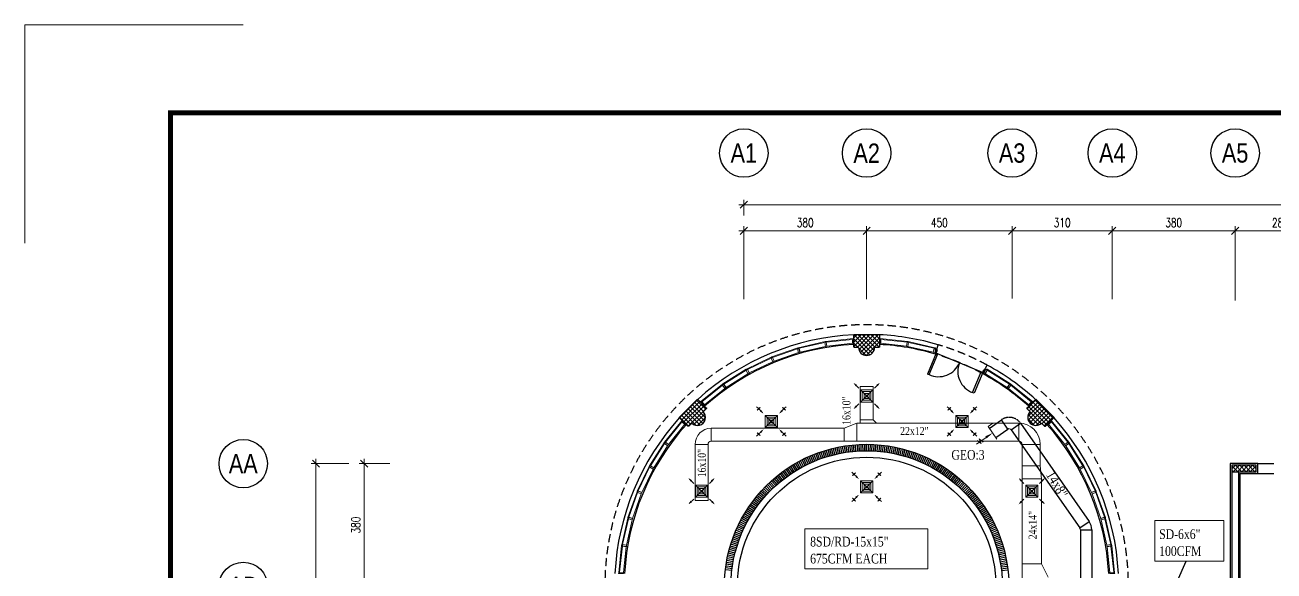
# Model space of a CAD drawing. Extents: x 278386 to 404536, y 8015 to 97114.
# Drawn here: x 278386 to 317031, y 80211 to 97114 of the extents above; entities that cross this region are included whole.
import ezdxf
from ezdxf.enums import TextEntityAlignment as Align

# ---------------------------------------------------------------- set-up
doc = ezdxf.new("R2010")
doc.units = 0
doc.header["$LTSCALE"] = 2
doc.header["$MEASUREMENT"] = 0
for name, pattern in [('1-BLOCK-A_FLOOR PLAN$0$HIDDEN', [0.375, 0.25, -0.125]), ('1-BLOCK-A_FLOOR PLAN$0$HIDDEN2', [0.1875, 0.125, -0.0625]), ('HIDDEN', [0.375, 0.25, -0.125])]:
    doc.linetypes.add(name, pattern=pattern)
doc.layers.get('0').update_dxf_attribs({"color": 1})
for name, color, linetype, lineweight in [('-D', 2, 'Continuous', 13), ('-DT', 4, 'Continuous', 13), ('1-BLOCK-A_FLOOR PLAN$0$AXDIM', 1, 'Continuous', 13), ('1-BLOCK-A_FLOOR PLAN$0$WINDOW', 1, 'Continuous', 13), ('ac duct1', 50, 'Continuous', 13)]:
    doc.layers.add(name, color=color, linetype=linetype, lineweight=lineweight)
for name, color, linetype in [('1-BLOCK-A_FLOOR PLAN$0$ANNOBJ', 1, 'Continuous'), ('1-BLOCK-A_FLOOR PLAN$0$ARCH', 1, '1-BLOCK-A_FLOOR PLAN$0$HIDDEN2'), ('1-BLOCK-A_FLOOR PLAN$0$AXIS-NOS', 1, 'Continuous'), ('1-BLOCK-A_FLOOR PLAN$0$CLADDING', 1, 'Continuous'), ('1-BLOCK-A_FLOOR PLAN$0$COL-HAT', 1, 'Continuous'), ('1-BLOCK-A_FLOOR PLAN$0$COLUMN', 1, 'Continuous'), ('1-BLOCK-A_FLOOR PLAN$0$DOOR', 1, 'Continuous'), ('1-BLOCK-A_FLOOR PLAN$0$PIPING', 1, 'Continuous'), ('1-BLOCK-A_FLOOR PLAN$0$TITLE', 1, 'Continuous'), ('1-BLOCK-A_FLOOR PLAN$0$WALL', 1, 'Continuous'), ('ex text', 93, 'Continuous'), ('ext', 93, 'Continuous'), ('TITLE-A$0$-ABC', 1, 'Continuous')]:
    doc.layers.add(name, color=color, linetype=linetype)
doc.styles.add('1-BLOCK-A_FLOOR PLAN$0$ARIAL', font='arial.ttf', dxfattribs={"width": 0.8})
doc.styles.add('1-BLOCK-A_FLOOR PLAN$0$DIMTEXT', font='romans.shx', dxfattribs={"width": 0.75})
doc.styles.add('1-BLOCK-A_FLOOR PLAN$0$TITLE', font='arial.ttf')
doc.styles.add('DIMTEXT', font='romans.shx', dxfattribs={"width": 0.75})
doc.styles.add('IBA', font='romantic.ttf', dxfattribs={"width": 0.8, "height": 0.3})
doc.styles.add('manohar', font='romantic.ttf', dxfattribs={"width": 0.8, "height": 0.25})
doc.dimstyles.new('LEADER', dxfattribs={"dimscale": 0.2, "dimtxt": 1.8, "dimasz": 2, "dimexe": 2, "dimexo": 1.5, "dimgap": 1, "dimtad": 1, "dimlfac": 100, "dimzin": 13, "dimdsep": 46, "dimtxsty": 'DIMTEXT', "dimcen": 1.5, "dimdle": 2, "dimclrd": 4, "dimclre": 256, "dimclrt": 4, "dimadec": 0, "dimazin": 0, "dimtfac": 1, "dimtix": 1, "dimtmove": 2, "dimatfit": 0, "dimfxl": 2, "dimtolj": 1, "dimtzin": 13, "dimarcsym": 0})
pattern_1 = [(45, (-200, -4), (-0.06629126, 0.06629126), []), (135, (-200, -4), (-0.06629126, -0.06629126), [])]

# ---------------------------------------------------------------- blocks, each defined once
blk = doc.blocks.new('RA')
for p, q in [((-2, 0), (-5, 0)), ((-4.32, -0.67), (-3.95, 0.58)), ((-3.95, 0.58), (-3.66, -0.68)), ((-3.66, -0.68), (-3.32, 0.56))]:
    blk.add_line(p, q)
blk.add_solid([(-2, 0.33), (-2, -0.33), (0, 0)])
blk = doc.blocks.new('A$C5D7019D5')
at = {"layer": '-DT'}
blk.add_lwpolyline([(-0.199, 0), (0.199, 0), (0.199, 0.152)], dxfattribs=at)
at = {"layer": '-DT', "xscale": 0.1000000000000014, "yscale": 0.1000000000000014, "zscale": 0.1000000000000014, "rotation": 90}
blk.add_blockref('RA', (0, 0), dxfattribs=at)
blk = doc.blocks.new('1-BLOCK-A_FLOOR PLAN$0$GRID')
at = {"layer": '1-BLOCK-A_FLOOR PLAN$0$AXIS-NOS', "linetype": 'Continuous'}
blk.add_circle((0, 0), 5, dxfattribs=at)
at = {"layer": '1-BLOCK-A_FLOOR PLAN$0$AXIS-NOS', "linetype": 'Continuous', "style": '1-BLOCK-A_FLOOR PLAN$0$ARIAL', "width": 0.8}
blk.add_attdef('GRID', text='', height=4, dxfattribs=at).set_placement((0, 0), align=Align.MIDDLE)
blk = doc.blocks.new('1-BLOCK-A_FLOOR PLAN$0$ALUM2')
at = {"layer": '1-BLOCK-A_FLOOR PLAN$0$WINDOW'}
for points in [[(0, -0.01), (0.025, -0.01), (0.025, -0.025), (0.15, -0.025), (0.15, 0.025), (0.025, 0.025), (0.025, 0.01), (0, 0.01, -0.284755)], [(0.005, -0.007), (0.028, -0.007), (0.028, -0.022), (0.147, -0.022), (0.147, 0.022), (0.028, 0.022), (0.028, 0.007), (0.005, 0.007, -0.163471)]]:
    blk.add_lwpolyline(points, format="xyb", close=True, dxfattribs=at)
blk = doc.blocks.new('1-BLOCK-A_FLOOR PLAN$0$A$C5C8F3BB1')
at = {"layer": '1-BLOCK-A_FLOOR PLAN$0$WINDOW', "color": 9}
for p, q in [((-0.02, 0.073), (-0.869, -0.019, 0)), ((-0.041, 0.047), (-0.849, -0.041, 0)), ((0, 0.074), (-0.02, 0.073)), ((-1.733, -0.215, 0), (-2.533, -0.494)), ((-1.741, -0.243, 0), (-2.509, -0.512)), ((-1.707, -0.359, 0), (-2.463, -0.623)), ((-0.888, -0.022, 0), (-1.714, -0.209, 0)), ((-0.899, -0.049, 0), (-1.693, -0.229, 0)), ((-0.879, -0.169, 0), (-1.659, -0.346, 0)), ((-0.028, -0.074), (-0.829, -0.16, 0)), ((-3.314, -0.869, 0), (-2.551, -0.502)), ((-3.289, -0.884, 0), (-2.555, -0.531)), ((-3.23, -0.99, 0), (-2.509, -0.642)), ((-4.048, -1.33, 0), (-3.332, -0.879, 0)), ((-4.021, -1.342, 0), (-3.332, -0.908, 0)), ((-3.951, -1.441, 0), (-3.274, -1.014, 0)), ((-4.729, -1.877), (-4.064, -1.342, 0)), ((-4.696, -1.881), (-4.062, -1.371, 0)), ((-4.62, -1.975), (-3.992, -1.47, 0))]:
    blk.add_line(p, q, dxfattribs=at)
for points in [[(0, -0.074), (-0.034, -0.077), (-0.041, 0.048), (-0.019, 0.048), (-0.02, 0.073, 0.284755), (0, 0.074)], [(-0.003, -0.072), (-0.031, -0.074), (-0.038, 0.045), (-0.015, 0.045), (-0.017, 0.069, 0.160103), (-0.003, 0.069)], [(-4.639, -1.995), (-4.613, -1.974), (-4.696, -1.88), (-4.713, -1.895), (-4.729, -1.877, -0.284755), (-4.744, -1.89)], [(-4.639, -1.991), (-4.617, -1.973), (-4.697, -1.885), (-4.713, -1.9), (-4.728, -1.882, -0.160103), (-4.739, -1.892)]]:
    blk.add_lwpolyline(points, format="xyb", close=True, dxfattribs=at)
for p, rotation in [((-1.724, -0.212, 0), 286.0501659813393), ((-0.878, -0.02, 0), 279.6088312070898), ((-2.542, -0.498), 292.494466395977)]:
    blk.add_blockref('1-BLOCK-A_FLOOR PLAN$0$ALUM2', p, dxfattribs=dict(at, rotation=rotation))
at = {"layer": '1-BLOCK-A_FLOOR PLAN$0$WINDOW', "color": 9, "xscale": -1}
for p, rotation in [((-3.323, -0.874, 0), 118.9387668106152), ((-4.056, -1.336, 0), 125.3801015848677)]:
    blk.add_blockref('1-BLOCK-A_FLOOR PLAN$0$ALUM2', p, dxfattribs=dict(at, rotation=rotation))
blk = doc.blocks.new('1-BLOCK-A_FLOOR PLAN$0$_Oblique')
at = {"color": 0, "linetype": 'ByBlock', "lineweight": -2}
blk.add_line((-0.5, -0.5), (0.5, 0.5), dxfattribs=at)
blk = doc.blocks.new('1-BLOCK-A_FLOOR PLAN', base_point=(138.43, 17.087))
at = {"layer": '1-BLOCK-A_FLOOR PLAN$0$COL-HAT'}
h = blk.add_hatch(dxfattribs=at)
h.set_pattern_fill('ANSI37', color=8, scale=0.75, style=0)
h.set_pattern_definition(pattern_1)
h.paths.add_polyline_path([(40.1, 94.3), (40.1, 93.92, 0.414214), (40.12, 93.9), (40.249, 93.9, 1), (40.749, 93.9), (40.88, 93.9, 0.414214), (40.9, 93.92), (40.9, 94.3)])
h = blk.add_hatch(dxfattribs=at)
h.set_pattern_fill('ANSI37', color=8, scale=0.75, style=0)
h.set_pattern_definition(pattern_1)
h.paths.add_polyline_path([(34.701, 91.733), (34.969, 91.464, 0.414214), (34.998, 91.464), (35.089, 91.556, 1), (35.443, 91.909), (35.536, 92.001, 0.414214), (35.536, 92.03), (35.267, 92.299)])
h = blk.add_hatch(dxfattribs=at)
h.set_pattern_fill('ANSI37', color=8, scale=0.75, style=0)
h.set_pattern_definition(pattern_1)
h.paths.add_polyline_path([(45.733, 92.299), (45.464, 92.03, 0.414214), (45.464, 92.001), (45.557, 91.909, 1), (45.911, 91.556), (46.002, 91.464, 0.414214), (46.031, 91.464), (46.299, 91.733)])
h = blk.add_hatch(dxfattribs=at)
h.set_pattern_fill('ANSI37', color=8, scale=0.75, style=0)
h.set_pattern_definition([(45, (51.8, 90.05), (-0.066291, 0.066291), []), (135, (51.8, 90.05), (-0.066291, -0.066291), [])])
h.paths.add_polyline_path([(51.8, 90.25), (51.8, 90.05), (52.55, 90.05), (52.55, 90.2), (52.55, 90.25)])
at = {"layer": '1-BLOCK-A_FLOOR PLAN$0$ANNOBJ', "color": 8}
blk.add_line((40.9, 94.174), (40.92, 94.173), dxfattribs=at)
at = {"layer": '1-BLOCK-A_FLOOR PLAN$0$ARCH', "color": 8, "linetype": '1-BLOCK-A_FLOOR PLAN$0$HIDDEN'}
for p, q in [((52.6, 90.3), (58.8, 90.3)), ((52.6, 90), (58.8, 90))]:
    blk.add_line(p, q, dxfattribs=at)
at = {"layer": '1-BLOCK-A_FLOOR PLAN$0$ARCH', "color": 8, "linetype": '1-BLOCK-A_FLOOR PLAN$0$HIDDEN2'}
blk.add_arc((40.5, 86.5), 8.1, 1.4149, 268.5851, dxfattribs=at)
at = {"layer": '1-BLOCK-A_FLOOR PLAN$0$AXDIM', "color": 9, "true_color": 0xbababa}
for p, q in [((90.05, 98.317), (36.55, 98.317)), ((36.7, 97.979), (36.7, 98.467)), ((36.7, 95.394), (36.7, 97.654)), ((40.5, 95.394), (40.5, 97.654)), ((40.5, 95.414), (40.5, 97.654)), ((45, 95.414), (45, 97.654)), ((45, 95.619), (45, 97.654)), ((48.1, 95.394), (48.1, 97.654)), ((48.1, 95.394), (48.1, 97.654)), ((51.9, 95.566), (51.9, 97.654)), ((51.9, 95.352), (51.9, 97.654))]:
    blk.add_line(p, q, dxfattribs=at)
at = {"layer": '1-BLOCK-A_FLOOR PLAN$0$AXDIM', "color": 8}
for p, q in [((36.55, 97.504), (40.65, 97.504)), ((40.35, 97.504), (45.15, 97.504)), ((44.85, 97.504), (48.25, 97.504)), ((47.95, 97.504), (52.05, 97.504)), ((51.75, 97.504), (54.85, 97.504)), ((23.462, 21.75), (23.462, 90.45)), ((24.953, 86.35), (24.953, 90.45)), ((24.478, 90.3), (23.312, 90.3)), ((25.744, 90.3), (24.803, 90.3))]:
    blk.add_line(p, q, dxfattribs=at)
at = {"layer": '1-BLOCK-A_FLOOR PLAN$0$CLADDING', "color": 8}
for p, q in [((42.626, 93.692), (42.711, 93.98)), ((44.083, 93.089), (44.226, 93.353)), ((51.75, 90.3), (51.75, 86.7)), ((52.05, 90), (52.05, 86.7))]:
    blk.add_line(p, q, dxfattribs=at)
blk.add_lwpolyline([(52.05, 90), (52.6, 90), (52.6, 90.25), (52.6, 90.25), (52.6, 90.3), (51.75, 90.3)], dxfattribs=at)
for radius, start, end in [(7.8, 92.9394, 132.0612), (7.5, 93.0571, 131.9451), (7.8, 73.5331, 87.0606), (7.5, 73.5331, 86.9429), (7.8, 47.9388, 61.4653), (7.5, 48.0549, 61.4653), (7.8, 137.9401, 177.0607), (7.8, 2.9393, 42.0599), (7.5, 138.0593, 176.943), (7.5, 3.057, 41.9407)]:
    blk.add_arc((40.5, 86.5), radius, start, end, dxfattribs=at)
at = {"layer": '1-BLOCK-A_FLOOR PLAN$0$CLADDING', "color": 8, "linetype": '1-BLOCK-A_FLOOR PLAN$0$HIDDEN2'}
for radius in [7.8, 7.5]:
    blk.add_arc((40.5, 86.5), radius, 61.4653, 73.5331, dxfattribs=at)
at = {"layer": '1-BLOCK-A_FLOOR PLAN$0$COLUMN', "color": 8}
for points in [[(40.249, 93.9), (40.12, 93.9, -0.414214), (40.1, 93.92), (40.1, 94.3), (40.9, 94.3), (40.9, 93.92, -0.414214), (40.88, 93.9), (40.749, 93.9)], [(35.089, 91.556), (34.998, 91.464, -0.414214), (34.969, 91.464), (34.701, 91.733), (35.267, 92.299), (35.536, 92.03, -0.414214), (35.536, 92.001), (35.443, 91.909)], [(45.911, 91.556), (46.002, 91.464, 0.414214), (46.031, 91.464), (46.299, 91.733), (45.733, 92.299), (45.464, 92.03, 0.414214), (45.464, 92.001), (45.557, 91.909)]]:
    blk.add_lwpolyline(points, format="xyb", dxfattribs=at)
blk.add_lwpolyline([(51.8, 90.25), (51.8, 90.05), (52.55, 90.05), (52.55, 90.2), (52.55, 90.2), (52.55, 90.25), (51.8, 90.25)], dxfattribs=at)
for centre, start, end in [((40.499, 93.9), 180, 0), ((35.266, 91.732), 224.9622, 44.9622), ((45.734, 91.732), 135.0378, 315.0378)]:
    blk.add_arc(centre, 0.25, start, end, dxfattribs=at)
at = {"layer": '1-BLOCK-A_FLOOR PLAN$0$DOOR', "color": 8}
blk.add_line((42.608, 93.741, 0), (44.13, 93.111, 0), dxfattribs=at)
for points in [[(42.701, 93.703), (42.654, 93.722), (42.386, 93.075), (42.433, 93.056), (42.701, 93.703)], [(42.608, 93.741), (42.654, 93.722), (42.693, 93.814), (42.635, 93.838)], [(44.046, 93.146), (44.092, 93.126), (43.824, 92.48), (43.778, 92.499), (44.046, 93.146)], [(44.13, 93.11), (44.092, 93.126), (44.13, 93.219), (44.179, 93.199)]]:
    blk.add_lwpolyline(points, dxfattribs=at)
for centre, start, end in [((42.726, 93.692, 0), 245.2053, 337.4992), ((44.02, 93.156, 0), 157.4992, 249.7931)]:
    blk.add_arc(centre, 0.7, start, end, dxfattribs=at)
at = {"layer": '1-BLOCK-A_FLOOR PLAN$0$PIPING', "color": 8}
for p, q in [((39.735, 90.63), (39.698, 90.826)), ((39.789, 90.639), (39.755, 90.836)), ((39.843, 90.648), (39.812, 90.846)), ((39.897, 90.657), (39.869, 90.854)), ((39.952, 90.664), (39.926, 90.862)), ((40.006, 90.671), (39.983, 90.87)), ((40.061, 90.677), (40.04, 90.876)), ((40.116, 90.682), (40.097, 90.882)), ((40.17, 90.687), (40.155, 90.886)), ((40.225, 90.691), (40.212, 90.891)), ((40.28, 90.694), (40.27, 90.894)), ((40.335, 90.697), (40.327, 90.897)), ((40.39, 90.699), (40.385, 90.898)), ((40.445, 90.7), (40.442, 90.9)), ((40.5, 90.7), (40.5, 90.9)), ((40.555, 90.7), (40.558, 90.9)), ((40.61, 90.699), (40.615, 90.898)), ((40.665, 90.697), (40.673, 90.897)), ((40.72, 90.694), (40.73, 90.894)), ((40.775, 90.691), (40.788, 90.891)), ((40.83, 90.687), (40.845, 90.886)), ((40.884, 90.682), (40.903, 90.882)), ((40.939, 90.677), (40.96, 90.876)), ((40.994, 90.671), (41.017, 90.87)), ((41.048, 90.664), (41.074, 90.862)), ((41.103, 90.657), (41.131, 90.854)), ((41.157, 90.648), (41.188, 90.846)), ((41.211, 90.639), (41.245, 90.836)), ((41.265, 90.63), (41.302, 90.826)), ((38.642, 90.267), (38.554, 90.446)), ((38.692, 90.291), (38.606, 90.471)), ((38.742, 90.314), (38.658, 90.496)), ((38.792, 90.337), (38.71, 90.52)), ((38.842, 90.359), (38.763, 90.543)), ((38.893, 90.38), (38.816, 90.565)), ((38.944, 90.401), (38.87, 90.587)), ((38.995, 90.421), (38.923, 90.608)), ((39.046, 90.44), (38.977, 90.628)), ((39.098, 90.459), (39.031, 90.648)), ((39.15, 90.477), (39.086, 90.666)), ((39.202, 90.494), (39.14, 90.685)), ((39.255, 90.511), (39.195, 90.702)), ((39.307, 90.527), (39.25, 90.719)), ((39.36, 90.542), (39.306, 90.735)), ((39.413, 90.557), (39.361, 90.75)), ((39.466, 90.571), (39.417, 90.765)), ((39.52, 90.584), (39.473, 90.778)), ((39.573, 90.596), (39.529, 90.792)), ((39.627, 90.608), (39.585, 90.804)), ((39.681, 90.619), (39.642, 90.815)), ((41.319, 90.619), (41.358, 90.815)), ((41.373, 90.608), (41.415, 90.804)), ((41.427, 90.596), (41.471, 90.792)), ((41.48, 90.584), (41.527, 90.778)), ((41.534, 90.571), (41.583, 90.765)), ((41.587, 90.557), (41.639, 90.75)), ((41.64, 90.542), (41.694, 90.735)), ((41.693, 90.527), (41.75, 90.719)), ((41.745, 90.511), (41.805, 90.702)), ((41.798, 90.494), (41.86, 90.685)), ((41.85, 90.477), (41.914, 90.666)), ((41.902, 90.459), (41.969, 90.648)), ((41.954, 90.44), (42.023, 90.628)), ((42.005, 90.421), (42.077, 90.608)), ((42.056, 90.401), (42.13, 90.587)), ((42.107, 90.38), (42.184, 90.565)), ((42.158, 90.359), (42.237, 90.543)), ((42.208, 90.337), (42.29, 90.52)), ((42.258, 90.314), (42.342, 90.496)), ((42.308, 90.291), (42.394, 90.471)), ((42.358, 90.267), (42.446, 90.446)), ((38.031, 89.898), (37.914, 90.06)), ((38.076, 89.93), (37.961, 90.093)), ((38.121, 89.961), (38.008, 90.126)), ((38.167, 89.992), (38.055, 90.158)), ((38.213, 90.022), (38.104, 90.19)), ((38.259, 90.052), (38.152, 90.221)), ((38.306, 90.081), (38.201, 90.252)), ((38.353, 90.11), (38.25, 90.281)), ((38.4, 90.137), (38.3, 90.311)), ((38.448, 90.164), (38.35, 90.339)), ((38.496, 90.191), (38.401, 90.367)), ((38.544, 90.217), (38.451, 90.394)), ((38.593, 90.242), (38.502, 90.42)), ((42.407, 90.242), (42.498, 90.42)), ((42.456, 90.217), (42.549, 90.394)), ((42.504, 90.191), (42.599, 90.367)), ((42.552, 90.164), (42.65, 90.339)), ((42.6, 90.137), (42.7, 90.311)), ((42.647, 90.11), (42.75, 90.281)), ((42.694, 90.081), (42.799, 90.252)), ((42.741, 90.052), (42.848, 90.221)), ((42.787, 90.022), (42.896, 90.19)), ((42.833, 89.992), (42.945, 90.158)), ((42.879, 89.961), (42.992, 90.126)), ((42.924, 89.93), (43.039, 90.093)), ((42.969, 89.898), (43.086, 90.06)), ((37.609, 89.547), (37.471, 89.692)), ((37.649, 89.584), (37.513, 89.731)), ((37.69, 89.621), (37.556, 89.77)), ((37.731, 89.658), (37.599, 89.808)), ((37.772, 89.694), (37.642, 89.846)), ((37.814, 89.729), (37.686, 89.883)), ((37.857, 89.764), (37.731, 89.919)), ((37.9, 89.798), (37.776, 89.955)), ((37.943, 89.832), (37.821, 89.991)), ((37.987, 89.865), (37.867, 90.026)), ((43.013, 89.865), (43.133, 90.026)), ((43.057, 89.832), (43.179, 89.991)), ((43.1, 89.798), (43.224, 89.955)), ((43.143, 89.764), (43.269, 89.919)), ((43.186, 89.729), (43.314, 89.883)), ((43.228, 89.694), (43.358, 89.846)), ((43.269, 89.658), (43.401, 89.808)), ((43.31, 89.621), (43.444, 89.77)), ((43.351, 89.584), (43.487, 89.731)), ((43.391, 89.547), (43.529, 89.692)), ((37.271, 89.186), (37.117, 89.314)), ((37.306, 89.228), (37.154, 89.358)), ((37.342, 89.269), (37.192, 89.401)), ((37.379, 89.31), (37.23, 89.444)), ((37.416, 89.351), (37.269, 89.487)), ((37.453, 89.391), (37.308, 89.529)), ((37.492, 89.431), (37.348, 89.57)), ((37.53, 89.47), (37.389, 89.611)), ((37.569, 89.508), (37.43, 89.652)), ((43.431, 89.508), (43.57, 89.652)), ((43.47, 89.47), (43.611, 89.611)), ((43.508, 89.431), (43.652, 89.57)), ((43.547, 89.391), (43.692, 89.529)), ((43.584, 89.351), (43.731, 89.487)), ((43.621, 89.31), (43.77, 89.444)), ((43.658, 89.269), (43.808, 89.401)), ((43.694, 89.228), (43.846, 89.358)), ((43.729, 89.186), (43.883, 89.314)), ((36.978, 88.787), (36.81, 88.896)), ((37.008, 88.833), (36.842, 88.945)), ((37.039, 88.879), (36.874, 88.992)), ((37.07, 88.924), (36.907, 89.039)), ((37.102, 88.969), (36.94, 89.086)), ((37.135, 89.013), (36.974, 89.133)), ((37.168, 89.057), (37.009, 89.179)), ((37.202, 89.1), (37.045, 89.224)), ((37.236, 89.143), (37.081, 89.269)), ((43.764, 89.143), (43.919, 89.269)), ((43.798, 89.1), (43.955, 89.224)), ((43.832, 89.057), (43.991, 89.179)), ((43.865, 89.013), (44.026, 89.133)), ((43.898, 88.969), (44.06, 89.086)), ((43.93, 88.924), (44.093, 89.039)), ((43.961, 88.879), (44.126, 88.992)), ((43.992, 88.833), (44.158, 88.945)), ((44.022, 88.787), (44.19, 88.896)), ((36.758, 88.407), (36.58, 88.498)), ((36.783, 88.456), (36.606, 88.549)), ((36.809, 88.504), (36.633, 88.599)), ((36.836, 88.552), (36.661, 88.65)), ((36.863, 88.6), (36.689, 88.7)), ((36.89, 88.647), (36.719, 88.75)), ((36.919, 88.694), (36.748, 88.799)), ((36.948, 88.741), (36.779, 88.848)), ((44.052, 88.741), (44.221, 88.848)), ((44.081, 88.694), (44.252, 88.799)), ((44.11, 88.647), (44.281, 88.75)), ((44.137, 88.6), (44.311, 88.7)), ((44.164, 88.552), (44.339, 88.65)), ((44.191, 88.504), (44.367, 88.599)), ((44.217, 88.456), (44.394, 88.549)), ((44.242, 88.407), (44.42, 88.498)), ((36.599, 88.056), (36.413, 88.13)), ((36.62, 88.107), (36.435, 88.184)), ((36.641, 88.158), (36.457, 88.237)), ((36.663, 88.208), (36.48, 88.29)), ((36.686, 88.258), (36.504, 88.342)), ((36.709, 88.308), (36.529, 88.394)), ((36.733, 88.358), (36.554, 88.446)), ((44.267, 88.358), (44.446, 88.446)), ((44.291, 88.308), (44.471, 88.394)), ((44.314, 88.258), (44.496, 88.342)), ((44.337, 88.208), (44.52, 88.29)), ((44.359, 88.158), (44.543, 88.237)), ((44.38, 88.107), (44.565, 88.184)), ((44.401, 88.056), (44.587, 88.13)), ((36.473, 87.693), (36.281, 87.75)), ((36.489, 87.745), (36.298, 87.805)), ((36.506, 87.798), (36.315, 87.86)), ((36.523, 87.85), (36.334, 87.914)), ((36.541, 87.902), (36.352, 87.969)), ((36.56, 87.954), (36.372, 88.023)), ((36.579, 88.005), (36.392, 88.077)), ((44.421, 88.005), (44.608, 88.077)), ((44.44, 87.954), (44.628, 88.023)), ((44.459, 87.902), (44.648, 87.969)), ((44.477, 87.85), (44.666, 87.914)), ((44.494, 87.798), (44.685, 87.86)), ((44.511, 87.745), (44.702, 87.805)), ((44.527, 87.693), (44.719, 87.75)), ((36.381, 87.319), (36.185, 87.358)), ((36.392, 87.373), (36.196, 87.415)), ((36.404, 87.427), (36.208, 87.471)), ((36.416, 87.48), (36.222, 87.527)), ((36.429, 87.534), (36.235, 87.583)), ((36.443, 87.587), (36.25, 87.639)), ((36.458, 87.64), (36.265, 87.694)), ((44.542, 87.64), (44.735, 87.694)), ((44.557, 87.587), (44.75, 87.639)), ((44.571, 87.534), (44.765, 87.583)), ((44.584, 87.48), (44.778, 87.527)), ((44.596, 87.427), (44.792, 87.471)), ((44.608, 87.373), (44.804, 87.415)), ((44.619, 87.319), (44.815, 87.358)), ((36.329, 86.994), (36.13, 87.017)), ((36.336, 87.048), (36.138, 87.074)), ((36.343, 87.103), (36.146, 87.131)), ((36.352, 87.157), (36.154, 87.188)), ((36.361, 87.211), (36.164, 87.245)), ((36.37, 87.265), (36.174, 87.302)), ((44.63, 87.265), (44.826, 87.302)), ((44.639, 87.211), (44.836, 87.245)), ((44.648, 87.157), (44.846, 87.188)), ((44.657, 87.103), (44.854, 87.131)), ((44.664, 87.048), (44.862, 87.074)), ((44.671, 86.994), (44.87, 87.017))]:
    blk.add_line(p, q, dxfattribs=at)
for radius in [4.4, 4.2]:
    blk.add_circle((40.5, 86.5), radius, dxfattribs=at)
at = {"layer": '1-BLOCK-A_FLOOR PLAN$0$WALL', "color": 8}
for p, q in [((51.8, 90.05), (51.8, 86.65)), ((52, 90.05), (52, 86.65))]:
    blk.add_line(p, q, dxfattribs=at)
blk.add_circle((40.5, 86.5), 4, dxfattribs=at)
at = {"layer": '1-BLOCK-A_FLOOR PLAN$0$WINDOW', "color": 8}
for p, q in [((40.92, 94.173), (41.769, 94.081, 0)), ((40.928, 94.026), (41.729, 93.939, 0)), ((40.941, 94.146), (41.749, 94.058, 0)), ((41.779, 93.931, 0), (42.559, 93.754, 0)), ((41.788, 94.077, 0), (42.614, 93.89, 0)), ((41.799, 94.05, 0), (42.593, 93.87, 0)), ((44.948, 92.769, 0), (44.231, 93.22, 0)), ((44.921, 92.757, 0), (44.232, 93.191, 0)), ((44.851, 92.658, 0), (44.174, 93.085, 0)), ((45.629, 92.223), (44.964, 92.758, 0)), ((45.52, 92.124), (44.891, 92.629, 0)), ((45.595, 92.218), (44.962, 92.728, 0))]:
    blk.add_line(p, q, dxfattribs=at)
for points in [[(40.9, 94.025), (40.934, 94.022), (40.941, 94.147), (40.919, 94.148), (40.92, 94.173, -0.284755), (40.9, 94.174)], [(40.903, 94.027), (40.931, 94.025), (40.938, 94.144), (40.915, 94.145), (40.917, 94.168, -0.160103), (40.903, 94.169)], [(45.539, 92.104), (45.513, 92.126), (45.596, 92.219), (45.612, 92.204), (45.629, 92.223, 0.284755), (45.644, 92.209)], [(45.539, 92.108), (45.517, 92.126), (45.596, 92.215), (45.613, 92.2), (45.628, 92.217, 0.160103), (45.638, 92.208)]]:
    blk.add_lwpolyline(points, format="xyb", close=True, dxfattribs=at)
at = {"layer": '1-BLOCK-A_FLOOR PLAN$0$AXDIM', "color": 9, "true_color": 0xbababa, "xscale": 0.225, "yscale": 0.225, "zscale": 0.225, "rotation": 180}
for p in [(36.7, 98.317), (36.7, 97.504), (40.5, 97.504), (45, 97.504), (48.1, 97.504), (51.9, 97.504)]:
    blk.add_blockref('1-BLOCK-A_FLOOR PLAN$0$_Oblique', p, dxfattribs=at)
at = {"layer": '1-BLOCK-A_FLOOR PLAN$0$AXDIM', "color": 9, "true_color": 0xbababa, "xscale": 0.225, "yscale": 0.225, "zscale": 0.225}
for p in [(40.5, 97.504), (45, 97.504), (48.1, 97.504), (51.9, 97.504)]:
    blk.add_blockref('1-BLOCK-A_FLOOR PLAN$0$_Oblique', p, dxfattribs=at)
at = {"layer": '1-BLOCK-A_FLOOR PLAN$0$AXDIM', "color": 8, "xscale": 0.225, "yscale": 0.225, "zscale": 0.225, "rotation": 90}
for p in [(23.462, 90.3), (24.953, 90.3)]:
    blk.add_blockref('1-BLOCK-A_FLOOR PLAN$0$_Oblique', p, dxfattribs=at)
at = {"layer": '1-BLOCK-A_FLOOR PLAN$0$AXIS-NOS', "color": 8}
ref = blk.add_blockref('1-BLOCK-A_FLOOR PLAN$0$GRID', (36.7, 99.915), dxfattribs=dict(at, xscale=0.1499999999999986, yscale=0.1499999999999986, zscale=0.1499999999999986))
ref.add_attrib('GRID', 'A1', dxfattribs={"layer": '1-BLOCK-A_FLOOR PLAN$0$TITLE', "color": 0, "height": 0.6, "style": '1-BLOCK-A_FLOOR PLAN$0$TITLE', "width": 0.8}).set_placement((36.7, 99.915), align=Align.MIDDLE)
ref = blk.add_blockref('1-BLOCK-A_FLOOR PLAN$0$GRID', (40.5, 99.915), dxfattribs=dict(at, xscale=0.1499999999999986, yscale=0.1499999999999986, zscale=0.1499999999999986))
ref.add_attrib('GRID', 'A2', dxfattribs={"layer": '1-BLOCK-A_FLOOR PLAN$0$TITLE', "color": 0, "height": 0.6, "style": '1-BLOCK-A_FLOOR PLAN$0$TITLE', "width": 0.8}).set_placement((40.5, 99.915), align=Align.MIDDLE)
ref = blk.add_blockref('1-BLOCK-A_FLOOR PLAN$0$GRID', (45, 99.915), dxfattribs=dict(at, xscale=0.1499999999999986, yscale=0.1499999999999986, zscale=0.1499999999999986))
ref.add_attrib('GRID', 'A3', dxfattribs={"layer": '1-BLOCK-A_FLOOR PLAN$0$TITLE', "color": 0, "height": 0.6, "style": '1-BLOCK-A_FLOOR PLAN$0$TITLE', "width": 0.8}).set_placement((45, 99.915), align=Align.MIDDLE)
ref = blk.add_blockref('1-BLOCK-A_FLOOR PLAN$0$GRID', (48.1, 99.915), dxfattribs=dict(at, xscale=0.1499999999999986, yscale=0.1499999999999986, zscale=0.1499999999999986))
ref.add_attrib('GRID', 'A4', dxfattribs={"height": 0.6, "style": '1-BLOCK-A_FLOOR PLAN$0$TITLE', "width": 0.8}).set_placement((48.1, 99.915), align=Align.MIDDLE)
ref = blk.add_blockref('1-BLOCK-A_FLOOR PLAN$0$GRID', (51.9, 99.915), dxfattribs=dict(at, xscale=0.1500000000000004, yscale=0.1500000000000004, zscale=0.1500000000000004))
ref.add_attrib('GRID', 'A5', dxfattribs={"height": 0.6, "style": '1-BLOCK-A_FLOOR PLAN$0$TITLE', "width": 0.8}).set_placement((51.9, 99.915), align=Align.MIDDLE)
at = {"layer": '1-BLOCK-A_FLOOR PLAN$0$AXIS-NOS', "color": 8, "linetype": 'Continuous'}
ref = blk.add_blockref('1-BLOCK-A_FLOOR PLAN$0$GRID', (21.212, 90.3), dxfattribs=dict(at, xscale=0.1499999999999995, yscale=0.1499999999999995, zscale=0.1499999999999995))
ref.add_attrib('GRID', 'AA', dxfattribs={"layer": '1-BLOCK-A_FLOOR PLAN$0$TITLE', "color": 0, "height": 0.6, "style": '1-BLOCK-A_FLOOR PLAN$0$TITLE', "width": 0.8}).set_placement((21.212, 90.3), align=Align.MIDDLE)
ref = blk.add_blockref('1-BLOCK-A_FLOOR PLAN$0$GRID', (21.212, 86.5), dxfattribs=dict(at, xscale=0.1499999999999995, yscale=0.1499999999999995, zscale=0.1499999999999995))
ref.add_attrib('GRID', 'AB', dxfattribs={"layer": '1-BLOCK-A_FLOOR PLAN$0$TITLE', "color": 0, "height": 0.6, "style": '1-BLOCK-A_FLOOR PLAN$0$TITLE', "width": 0.8}).set_placement((21.212, 86.5), align=Align.MIDDLE)
at = {"layer": '1-BLOCK-A_FLOOR PLAN$0$WINDOW', "color": 8}
blk.add_blockref('1-BLOCK-A_FLOOR PLAN$0$A$C5C8F3BB1', (40.1, 94.099), dxfattribs=at)
at = {"layer": '1-BLOCK-A_FLOOR PLAN$0$WINDOW', "color": 8, "xscale": -1}
for name, p, rotation in [('1-BLOCK-A_FLOOR PLAN$0$ALUM2', (41.778, 94.079, 0), 80.39116879291056), ('1-BLOCK-A_FLOOR PLAN$0$ALUM2', (42.624, 93.887, 0), 73.94983401866115), ('1-BLOCK-A_FLOOR PLAN$0$A$C5C8F3BB1', (32.901, 86.9), 90.00115307612363), ('1-BLOCK-A_FLOOR PLAN$0$A$C5C8F3BB1', (46.157, 91.591), 314.9976303758709)]:
    blk.add_blockref(name, p, dxfattribs=dict(at, rotation=rotation))
at = {"layer": '1-BLOCK-A_FLOOR PLAN$0$WINDOW', "color": 8}
for p, rotation in [((44.223, 93.225, 0), 241.0612331893846), ((44.956, 92.763, 0), 234.6198984151327)]:
    blk.add_blockref('1-BLOCK-A_FLOOR PLAN$0$ALUM2', p, dxfattribs=dict(at, rotation=rotation))
at = {"layer": '1-BLOCK-A_FLOOR PLAN$0$AXDIM', "color": 9, "true_color": 0xbababa, "char_height": 0.27, "attachment_point": 5, "style": '1-BLOCK-A_FLOOR PLAN$0$DIMTEXT'}
for s, insert in [('\\A1;380', (38.6, 97.759)), ('\\A1;450', (42.75, 97.759)), ('\\A1;310', (46.55, 97.759)), ('\\A1;380', (50, 97.759)), ('\\A1;280', (53.3, 97.759))]:
    blk.add_mtext(s, dxfattribs=dict(at, insert=insert))
at = {"layer": '1-BLOCK-A_FLOOR PLAN$0$AXDIM', "color": 8, "insert": (24.698, 88.4), "char_height": 0.27, "attachment_point": 5, "rotation": 90, "style": '1-BLOCK-A_FLOOR PLAN$0$DIMTEXT'}
blk.add_mtext('\\A1;380', dxfattribs=at)
blk = doc.blocks.new('A$C51B27907')
blk.add_blockref('1-BLOCK-A_FLOOR PLAN', (123.971, 2.307))
blk = doc.blocks.new('G S 14')
at = {"layer": '-DT', "color": 7}
for p, q in [((-0.345, 0.345), (-0.225, 0.225)), ((0.225, 0.225), (0.345, 0.345)), ((-0.345, -0.345), (-0.225, -0.225)), ((0.225, -0.225), (0.345, -0.345))]:
    blk.add_line(p, q, dxfattribs=at)
at = {"layer": '-DT', "color": 1}
for p, q in [((-0.175, 0.175), (0.175, -0.175)), ((-0.175, -0.175), (0.175, 0.175))]:
    blk.add_line(p, q, dxfattribs=at)
at = {"layer": '-DT', "color": 7}
for points in [[(-0.38, 0.38, 0, 0.06, 0), (-0.298, 0.298, 0.06, 0.06, 0)], [(0.38, 0.38, 0, 0.06, 0), (0.298, 0.298, 0.06, 0.06, 0)], [(-0.38, -0.38, 0, 0.06, 0), (-0.298, -0.298, 0.06, 0.06, 0)], [(0.38, -0.38, 0, 0.06, 0), (0.298, -0.298, 0.06, 0.06, 0)]]:
    blk.add_lwpolyline(points, format="xyseb", dxfattribs=at)
blk.add_lwpolyline([(-0.175, -0.175), (0.175, -0.175), (0.175, 0.175), (-0.175, 0.175)], close=True, dxfattribs=at)
at = {"layer": '-DT', "color": 1}
for points in [[(-0.125, -0.125), (0.125, -0.125), (0.125, 0.125), (-0.125, 0.125)], [(-0.075, -0.075), (0.075, -0.075), (0.075, 0.075), (-0.075, 0.075)], [(-0.025, -0.025), (0.025, -0.025), (0.025, 0.025), (-0.025, 0.025)]]:
    blk.add_lwpolyline(points, close=True, dxfattribs=at)
blk = doc.blocks.new('G R 12')
at = {"layer": '-DT', "color": 7}
for p, q in [((-0.426, 0.426), (-0.38, 0.38)), ((-0.426, 0.426), (-0.38, 0.38)), ((-0.407, 0.326), (-0.324, 0.408)), ((-0.407, 0.326), (-0.324, 0.408)), ((-0.324, 0.408), (-0.38, 0.38)), ((-0.324, 0.408), (-0.38, 0.38)), ((0.407, 0.326), (0.324, 0.408)), ((0.324, 0.408), (0.38, 0.38)), ((0.407, 0.326), (0.324, 0.408)), ((0.324, 0.408), (0.38, 0.38)), ((0.426, 0.426), (0.38, 0.38)), ((0.426, 0.426), (0.38, 0.38)), ((-0.352, 0.352), (-0.407, 0.326)), ((-0.352, 0.352), (-0.407, 0.326)), ((-0.352, 0.352), (-0.306, 0.306)), ((-0.352, 0.352), (-0.306, 0.306)), ((0.352, 0.352), (0.306, 0.306)), ((0.352, 0.352), (0.306, 0.306)), ((0.352, 0.352), (0.407, 0.326)), ((0.352, 0.352), (0.407, 0.326)), ((-0.352, -0.352), (-0.407, -0.326)), ((-0.407, -0.326), (-0.324, -0.408)), ((-0.352, -0.352), (-0.407, -0.326)), ((-0.407, -0.326), (-0.324, -0.408)), ((-0.352, -0.352), (-0.306, -0.306)), ((-0.352, -0.352), (-0.306, -0.306)), ((0.352, -0.352), (0.306, -0.306)), ((0.352, -0.352), (0.306, -0.306)), ((0.407, -0.326), (0.324, -0.408)), ((0.407, -0.326), (0.324, -0.408)), ((0.352, -0.352), (0.407, -0.326)), ((0.352, -0.352), (0.407, -0.326)), ((-0.426, -0.426), (-0.38, -0.38)), ((-0.426, -0.426), (-0.38, -0.38)), ((-0.324, -0.408), (-0.38, -0.38)), ((-0.324, -0.408), (-0.38, -0.38)), ((0.324, -0.408), (0.38, -0.38)), ((0.324, -0.408), (0.38, -0.38)), ((0.426, -0.426), (0.38, -0.38)), ((0.426, -0.426), (0.38, -0.38))]:
    blk.add_line(p, q, dxfattribs=at)
at = {"layer": '-DT', "color": 1}
for p, q in [((-0.175, 0.175), (0.175, -0.175)), ((-0.175, -0.175), (0.175, 0.175)), ((-0.175, 0.175), (0.175, -0.175)), ((-0.175, -0.175), (0.175, 0.175))]:
    blk.add_line(p, q, dxfattribs=at)
at = {"layer": '-DT', "color": 7}
for points in [[(-0.225, 0.225, 0, 0.06, 0), (-0.306, 0.306, 0.06, 0.06, 0)], [(-0.225, 0.225, 0, 0.06, 0), (-0.306, 0.306, 0.06, 0.06, 0)], [(0.225, 0.225, 0, 0.06, 0), (0.306, 0.306, 0.06, 0.06, 0)], [(0.225, 0.225, 0, 0.06, 0), (0.306, 0.306, 0.06, 0.06, 0)], [(-0.225, -0.225, 0, 0.06, 0), (-0.306, -0.306, 0.06, 0.06, 0)], [(-0.225, -0.225, 0, 0.06, 0), (-0.306, -0.306, 0.06, 0.06, 0)], [(0.225, -0.225, 0, 0.06, 0), (0.306, -0.306, 0.06, 0.06, 0)], [(0.225, -0.225, 0, 0.06, 0), (0.306, -0.306, 0.06, 0.06, 0)]]:
    blk.add_lwpolyline(points, format="xyseb", dxfattribs=at)
blk.add_lwpolyline([(-0.175, -0.175), (0.175, -0.175), (0.175, 0.175), (-0.175, 0.175)], close=True, dxfattribs=at)
blk.add_lwpolyline([(-0.175, -0.175), (0.175, -0.175), (0.175, 0.175), (-0.175, 0.175)], close=True, dxfattribs=at)
at = {"layer": '-DT', "color": 1}
for points in [[(-0.125, -0.125), (0.125, -0.125), (0.125, 0.125), (-0.125, 0.125)], [(-0.125, -0.125), (0.125, -0.125), (0.125, 0.125), (-0.125, 0.125)], [(-0.075, -0.075), (0.075, -0.075), (0.075, 0.075), (-0.075, 0.075)], [(-0.075, -0.075), (0.075, -0.075), (0.075, 0.075), (-0.075, 0.075)], [(-0.025, -0.025), (0.025, -0.025), (0.025, 0.025), (-0.025, 0.025)], [(-0.025, -0.025), (0.025, -0.025), (0.025, 0.025), (-0.025, 0.025)]]:
    blk.add_lwpolyline(points, close=True, dxfattribs=at)

msp = doc.modelspace()

# ---------------------------------------------------------------- linework, layer by layer
at = {"layer": '-D'}
for points in [[(313346, 81776), (315481, 81776), (315481, 80513), (313346, 80513)], [(302517, 81519), (306317, 81519), (306317, 80280), (302517, 80280)]]:
    msp.add_lwpolyline(points, close=True, dxfattribs=at)
at = {"layer": '-DT', "color": 4}
msp.add_lwpolyline([(285136, 97114), (278386, 97114), (278386, 90364)], dxfattribs=at)
at = {"layer": 'ac duct1'}
for p, q in [((304227, 85919), (304227, 84791, 0)), ((304227, 85919), (304627, 85919)), ((304627, 85919, 0), (304627, 84891, 0)), ((304127, 84791, 0), (303727, 84631, 0)), ((309135, 84791), (304127, 84791, 0)), ((304127, 84791, 0), (304127, 84231, 0)), ((304627, 84891, 0), (304227, 84891, 0)), ((304627, 84891, 0), (304727, 84791, 0)), ((309135, 84231), (309135, 84791)), ((303727, 84631, 0), (299619, 84631, 0)), ((299619, 84231), (299619, 84631)), ((303727, 84631, 0), (303727, 84231, 0)), ((299119, 82395), (299119, 84131)), ((299119, 84131), (299519, 84131)), ((299519, 82395), (299519, 84131)), ((309135, 84231), (299619, 84231, 0)), ((309235, 84131), (309235, 77768)), ((309235, 84131), (309795, 84131)), ((309795, 84131), (309795, 83470)), ((309235, 83470), (309795, 83470)), ((309835, 83070), (309795, 83470)), ((309235, 83070), (309835, 83070)), ((309835, 83070), (309835, 80433)), ((299119, 82395), (299519, 82395)), ((309235, 80433), (309835, 80433)), ((310041, 80018), (309835, 80433))]:
    msp.add_line(p, q, dxfattribs=at)
for centre, radius, start, end in [((309135, 84131, 0), 660, 360, 90), ((299619, 84131, 0), 500, 90, 180), ((299619, 84131, 0), 100, 90, 180), ((309135, 84131, 0), 100, 360, 90)]:
    msp.add_arc(centre, radius, start, end, dxfattribs=at)
at = {"layer": 'ext', "linetype": 'Continuous'}
for p, q in [((308219, 84628), (308595, 84891)), ((309187, 84786), (311310, 81745)), ((308419, 84341), (308796, 84604)), ((308900, 84586), (311023, 81545)), ((308900, 84586), (311023, 81545)), ((311041, 81488), (311041, 79360)), ((311391, 81488), (311391, 79360))]:
    msp.add_line(p, q, dxfattribs=at)
at = {"layer": 'ext'}
for p, q in [((308796, 84604), (308595, 84891)), ((308900, 84586), (309187, 84786)), ((311023, 81545), (311310, 81745)), ((311041, 81488), (311391, 81488))]:
    msp.add_line(p, q, dxfattribs=at)
at = {"layer": 'ext', "linetype": 'HIDDEN'}
for centre, radius, start, end in [((308839, 84543), 425, 34.921, 124.921), ((308839, 84543), 75, 34.921, 124.921), ((310941, 81488), 100, 0, 34.921)]:
    msp.add_arc(centre, radius, start, end, dxfattribs=at)
at = {"layer": 'ext', "linetype": 'Continuous'}
msp.add_arc((310941, 81488), 450, 0, 34.921, dxfattribs=at)
at = {"layer": 'TITLE-A$0$-ABC', "color": 3, "const_width": 150}
msp.add_lwpolyline([(282886, 94397), (402286, 94397), (402286, 10295), (282886, 10295)], close=True, dxfattribs=at)

# ---------------------------------------------------------------- block references
at = {"layer": '-DT'}
for name, p, xscale, yscale, zscale in [('G S 14', (304427, 85631), 1071.428571428584, 1071.428571428584, 1071.428571428584), ('G R 12', (301478, 84841), 1071.580694820767, 1071.580694820767, 1071.580694820767), ('G R 12', (307376, 84841), 1071.580694820767, 1071.580694820767, 1071.580694820767), ('G S 14', (299319, 82682), 1071.428571428584, 1071.428571428584, 1071.428571428584), ('G R 12', (304427, 82816), 1071.580694820767, 1071.580694820767, 1071.580694820767), ('G S 14', (309535, 82682), 1071.428571428584, 1071.428571428584, 1071.428571428584)]:
    msp.add_blockref(name, p, dxfattribs=dict(at, xscale=xscale, yscale=yscale, zscale=zscale))
at = {"layer": '-DT', "xscale": -1199.999999999998, "yscale": 1199.999999999997, "zscale": 1200, "rotation": 304.9210171477081}
msp.add_blockref('A$C5D7019D5', (308319, 84485), dxfattribs=at)
at = {"layer": 'ext', "linetype": 'Continuous', "xscale": 1000, "yscale": 1000, "zscale": 1000}
msp.add_blockref('A$C51B27907', (278386, 8015), dxfattribs=at)

# ---------------------------------------------------------------- texts
at = {"layer": '-DT', "style": 'IBA', "width": 0.8}
for s, p in [('8SD/RD-15x15"', (302679, 80971)), ('SD-6x6"', (313477, 81203)), ('100CFM', (313477, 80678)), ('675CFM EACH', (302679, 80446))]:
    msp.add_text(s, height=300, dxfattribs=at).set_placement(p)
at = {"layer": 'ac duct1', "style": 'manohar', "width": 0.8}
for s, p in [('16x10"', (303925, 84736)), ('16x10"', (299453, 83113)), ('24x14"', (309689, 81193))]:
    msp.add_text(s, height=250, rotation=90, dxfattribs=at).set_placement(p)
msp.add_text('22x12"', height=250, dxfattribs=at).set_placement((305464, 84421))
at = {"layer": 'ex text', "color": 240, "style": 'IBA', "width": 0.8}
msp.add_text('GEO:3', height=300, dxfattribs=at).set_placement((307050, 83659))
at = {"layer": 'ex text', "color": 7, "style": 'IBA', "width": 0.8}
msp.add_text('14x8"', height=300, rotation=300.1778, dxfattribs=at).set_placement((309966, 83194))

# ---------------------------------------------------------------- leaders
at = {"layer": '-DT'}
msp.add_leader([(313053, 77658), (314311, 80517)], dimstyle='LEADER', override={"dimgap": 1, "dimtad": 0}, dxfattribs=at)

doc.saveas('drawing.dxf')
